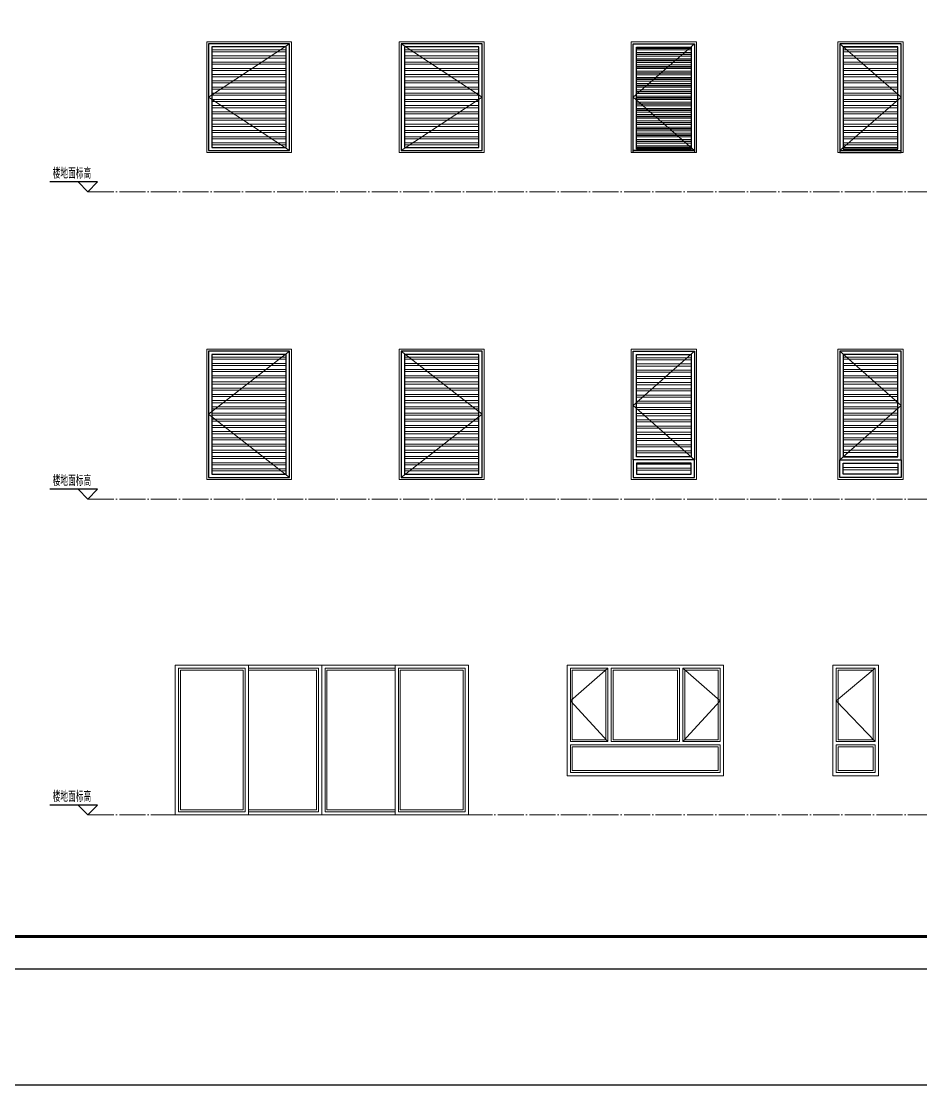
# Model space of a CAD drawing. Extents: x -518115 to 790560, y -210384 to 1628073.
# Drawn here: x 421165 to 434967, y 795099 to 811416 of the extents above; entities that cross this region are included whole.
import ezdxf

# ---------------------------------------------------------------- set-up
doc = ezdxf.new("R2010")
doc.units = 0
doc.header["$LTSCALE"] = 1000
doc.header["$MEASUREMENT"] = 0
doc.linetypes.add('DOTE', pattern=[2.42, 2, -0.2, 0.02, -0.2])
doc.layers.add('DIM_ELEV', color=3, linetype='Continuous')
doc.layers.add('图框', color=140, linetype='Continuous')
for name, color, linetype, lineweight in [('DOTE', 19, 'DOTE', 9), ('WINDOW', 144, 'Continuous', 15), ('立面-普通轮廓', 7, 'Continuous', 18), ('立面-窗', 129, 'Continuous', 30), ('立面-窗开启线', 250, 'Continuous', 13)]:
    doc.layers.add(name, color=color, linetype=linetype, lineweight=lineweight)
doc.layers.add('yichutu', color=7, linetype='Continuous', true_color=0xffffff, plot=False)
doc.styles.add('_TCH_DIM', font='SIMPLEX.shx', dxfattribs={"width": 0.7, "bigfont": 'GBCBIG.shx'})

# ---------------------------------------------------------------- blocks, each defined once
blk = doc.blocks.new('A$C549D2611')
at = {"layer": '图框'}
blk.add_lwpolyline([(0, 0), (42050, 0), (42050, -29700), (0, -29700)], close=True, dxfattribs=at)
blk.add_lwpolyline([(0, 0), (42050, 0), (42050, -29700), (0, -29700)], close=True, dxfattribs=at)
at = {"layer": '图框', "const_width": 50}
blk.add_lwpolyline([(41550, -29200), (41550, -500), (1250, -500), (1250, -29200)], close=True, dxfattribs=at)
blk = doc.blocks.new('yct-841-594-84100-59399.9999999999-100-1000.0')
at = {"color": 7, "true_color": 0xffffff}
blk.add_lwpolyline([(0, -3549), (80358, -3549), (80358, 0), (0, 0)], close=True, dxfattribs=at)
at = {"layer": 'yichutu', "color": 7, "true_color": 0xffffff}
blk.add_lwpolyline([(0, 0), (0, 59400), (84100, 59400), (84100, 0)], close=True, dxfattribs=at)

msp = doc.modelspace()

# ---------------------------------------------------------------- hatches: boundary and pattern name
at = {"layer": '立面-窗开启线', "ltscale": 0.5, "true_color": 0x88471b}
h = msp.add_hatch(dxfattribs=at)
h.set_pattern_fill('ANSI32', color=36, scale=20, angle=135)
h.set_pattern_definition([(180, (424010.41, 808851.42), (-7e-15, -95.25), []), (180, (423978.66, 808883.17), (-7e-15, -95.25), [])])
edge = h.paths.add_edge_path()
edge.add_line((425230.4, 811060.5), (425230.4, 809481.4))
edge.add_line((425230.4, 809481.4), (424090.4, 809481.4))
edge.add_line((424090.4, 809487), (424090.4, 811021.5))
edge.add_line((424090.4, 811021.5), (425230.4, 811021.5))
h = msp.add_hatch(dxfattribs=at)
h.set_pattern_fill('ANSI32', color=36, scale=20, angle=135)
h.set_pattern_definition([(180, (426965.47, 808851.42), (-7e-15, -95.25), []), (180, (426933.72, 808883.17), (-7e-15, -95.25), [])])
edge = h.paths.add_edge_path()
edge.add_line((428185.5, 811060.5), (428185.5, 809481.4))
edge.add_line((428185.5, 809481.4), (427045.5, 809481.4))
edge.add_line((427045.5, 809487), (427045.5, 811021.5))
edge.add_line((427045.5, 811021.5), (428185.5, 811021.5))
h = msp.add_hatch(dxfattribs=at)
h.set_pattern_fill('ANSI32', color=36, scale=20, angle=135)
h.set_pattern_definition([(180, (-178286.19, 799450.38), (-7e-15, -95.25), []), (180, (-178317.94, 799482.13), (-7e-15, -95.25), [])])
edge = h.paths.add_edge_path()
edge.add_line((430604.3, 811021.4), (430604.3, 809481.4))
edge.add_line((430604.3, 809481.4), (431444.3, 809481.4))
edge.add_line((431444.3, 809487), (431444.3, 811021.4))
edge.add_line((431444.3, 811021.4), (430604.3, 811021.4))
h = msp.add_hatch(dxfattribs=at)
h.set_pattern_fill('ANSI32', color=36, scale=20, angle=135)
h.set_pattern_definition([(180, (-179286.19, 799569.38), (-7e-15, -95.25), []), (180, (-179317.94, 799601.13), (-7e-15, -95.25), [])])
edge = h.paths.add_edge_path()
edge.add_line((430604.3, 811021.4), (430604.3, 809451.4))
edge.add_line((430604.3, 809451.4), (431444.3, 809451.4))
edge.add_line((431444.3, 809451.9), (431444.3, 811021.4))
edge.add_line((431444.3, 811021.4), (430604.3, 811021.4))
h = msp.add_hatch(dxfattribs=at)
h.set_pattern_fill('ANSI32', color=36, scale=20, angle=135)
h.set_pattern_definition([(180, (433694.54, 808851.42), (-7e-15, -95.25), []), (180, (433662.79, 808883.17), (-7e-15, -95.25), [])])
edge = h.paths.add_edge_path()
edge.add_line((434614.5, 811021.5), (434614.5, 809481.4))
edge.add_line((434614.5, 809481.4), (433774.5, 809481.4))
edge.add_line((433774.5, 809487), (433774.5, 811021.5))
edge.add_line((433774.5, 811021.5), (434614.5, 811021.5))
h = msp.add_hatch(dxfattribs=at)
h.set_pattern_fill('ANSI32', color=36, scale=20, angle=135)
h.set_pattern_definition([(180, (433694.54, 808851.38), (-7e-15, -95.25), []), (180, (433662.79, 808883.13), (-7e-15, -95.25), [])])
edge = h.paths.add_edge_path()
edge.add_line((434614.5, 811021.4), (434614.5, 809451.4))
edge.add_line((434614.5, 809451.4), (433774.5, 809451.4))
edge.add_line((433774.5, 809451.9), (433774.5, 811021.4))
edge.add_line((433774.5, 811021.4), (434614.5, 811021.4))
h = msp.add_hatch(dxfattribs=at)
h.set_pattern_fill('ANSI32', color=36, scale=20, angle=135)
h.set_pattern_definition([(180, (424010.41, 804135.29), (-7e-15, -95.25), []), (180, (423978.66, 804167.04), (-7e-15, -95.25), [])])
edge = h.paths.add_edge_path()
edge.add_line((425230.4, 806344.3), (425230.4, 804465.3))
edge.add_line((425230.4, 804465.3), (424097.3, 804465.3))
edge.add_line((424090.4, 804465.3), (424090.4, 806305.3))
edge.add_line((424090.4, 806305.3), (425230.4, 806305.3))
h = msp.add_hatch(dxfattribs=at)
h.set_pattern_fill('ANSI32', color=36, scale=20, angle=135)
h.set_pattern_definition([(180, (426965.47, 804135.29), (-7e-15, -95.25), []), (180, (426933.72, 804167.04), (-7e-15, -95.25), [])])
edge = h.paths.add_edge_path()
edge.add_line((428185.5, 806344.3), (428185.5, 804465.3))
edge.add_line((428185.5, 804465.3), (427052.4, 804465.3))
edge.add_line((427045.5, 804465.3), (427045.5, 806305.3))
edge.add_line((427045.5, 806305.3), (428185.5, 806305.3))
h = msp.add_hatch(dxfattribs=at)
h.set_pattern_fill('ANSI32', color=36, scale=20, angle=135)
h.set_pattern_definition([(180, (-178286.19, 797934.32), (-7e-15, -95.25), []), (180, (-178317.94, 797966.07), (-7e-15, -95.25), [])])
edge = h.paths.add_edge_path()
edge.add_line((430604.3, 806286.9), (430604.3, 804735.4))
edge.add_line((430604.3, 804735.4), (431444.3, 804735.4))
edge.add_line((431444.3, 804738.9), (431444.3, 806305.4))
edge.add_line((431444.3, 806305.4), (430604.3, 806305.4))
h = msp.add_hatch(dxfattribs=at)
h.set_pattern_fill('ANSI32', color=36, scale=20, angle=135)
h.set_pattern_definition([(180, (433694.54, 804135.325), (-7e-15, -95.25), []), (180, (433662.79, 804167.075), (-7e-15, -95.25), [])])
edge = h.paths.add_edge_path()
edge.add_line((434614.5, 806286.9), (434614.5, 804735.4))
edge.add_line((434614.5, 804735.4), (433774.5, 804735.4))
edge.add_line((433774.5, 804738.9), (433774.5, 806305.4))
edge.add_line((433774.5, 806305.4), (434614.5, 806305.4))
h = msp.add_hatch(dxfattribs=at)
h.set_pattern_fill('ANSI32', color=36, scale=20, angle=135)
h.set_pattern_definition([(180, (-178286.19, 796239.32), (-7e-15, -95.25), []), (180, (-178317.94, 796271.07), (-7e-15, -95.25), [])])
edge = h.paths.add_edge_path()
edge.add_line((430604.3, 804635.4), (430604.3, 804465.3))
edge.add_line((430604.3, 804465.3), (431444.3, 804465.3))
edge.add_line((431444.3, 804466.4), (431444.3, 804635.4))
edge.add_line((431444.3, 804635.4), (430604.3, 804635.4))
h = msp.add_hatch(dxfattribs=at)
h.set_pattern_fill('ANSI32', color=36, scale=20, angle=135)
h.set_pattern_definition([(180, (433694.54, 802440.325), (-7e-15, -95.25), []), (180, (433662.79, 802472.075), (-7e-15, -95.25), [])])
edge = h.paths.add_edge_path()
edge.add_line((434614.5, 804635.4), (434614.5, 804465.3))
edge.add_line((434614.5, 804465.3), (433774.5, 804465.3))
edge.add_line((433774.5, 804466.4), (433774.5, 804635.4))
edge.add_line((433774.5, 804635.4), (434614.5, 804635.4))

# ---------------------------------------------------------------- linework, layer by layer
at = {"layer": 'DIM_ELEV'}
for p, q in [((422336.1, 808951.4), (421601.5, 808951.4)), ((422336.1, 808951.4), (421601.5, 808951.4)), ((422186.1, 808801.4), (422036.1, 808951.4)), ((422186.1, 808801.4), (422036.1, 808951.4)), ((422186.1, 808801.4), (422336.1, 808951.4)), ((422186.1, 808801.4), (422336.1, 808951.4)), ((422336.1, 804235.3), (421601.5, 804235.3)), ((422336.1, 804235.3), (421601.5, 804235.3)), ((422186.1, 804085.3), (422036.1, 804235.3)), ((422186.1, 804085.3), (422036.1, 804235.3)), ((422186.1, 804085.3), (422336.1, 804235.3)), ((422186.1, 804085.3), (422336.1, 804235.3)), ((422336.1, 799388.4), (421601.5, 799388.4)), ((422336.1, 799388.4), (421601.5, 799388.4)), ((422186.1, 799238.4), (422036.1, 799388.4)), ((422186.1, 799238.4), (422036.1, 799388.4)), ((422186.1, 799238.4), (422336.1, 799388.4)), ((422186.1, 799238.4), (422336.1, 799388.4))]:
    msp.add_line(p, q, dxfattribs=at)
at = {"layer": 'DOTE', "ltscale": 0.2}
for p, q in [((422186.1, 808801.4), (441778.4, 808801.4)), ((422186.1, 808801.4), (441778.4, 808801.4)), ((422186.1, 804085.3), (441778.4, 804085.3)), ((422186.1, 804085.3), (441778.4, 804085.3)), ((422186.1, 799238.4), (441778.4, 799238.4)), ((422186.1, 799238.4), (441778.4, 799238.4))]:
    msp.add_line(p, q, dxfattribs=at)
at = {"layer": 'WINDOW'}
for p, q in [((424651.3, 801538.4), (424651.3, 799238.4)), ((425776.3, 801538.4), (425776.3, 799238.4)), ((426901.3, 801538.4), (426901.3, 799238.4))]:
    msp.add_line(p, q, dxfattribs=at)
for points in [[(423576.3, 801488.4), (424601.3, 801488.4), (424601.3, 799288.4), (423576.3, 799288.4)], [(425726.3, 801488.4), (424651.3, 801488.4), (424651.3, 799288.4), (425726.3, 799288.4)], [(425826.3, 801488.4), (426901.3, 801488.4), (426901.3, 799288.4), (425826.3, 799288.4)], [(427976.3, 801488.4), (426951.3, 801488.4), (426951.3, 799288.4), (427976.3, 799288.4)], [(429590.1, 801488.4), (430165.1, 801488.4), (430165.1, 800363.4), (429590.1, 800363.4)], [(430215.1, 801488.4), (431265.1, 801488.4), (431265.1, 800363.4), (430215.1, 800363.4)], [(431890.1, 801488.4), (431315.1, 801488.4), (431315.1, 800363.4), (431890.1, 800363.4)], [(433668.1, 801488.4), (434268.1, 801488.4), (434268.1, 800363.4), (433668.1, 800363.4)], [(429590.1, 800313.4), (431890.1, 800313.4), (431890.1, 799888.4), (429590.1, 799888.4)], [(433668.1, 800313.4), (434268.1, 800313.4), (434268.1, 799888.4), (433668.1, 799888.4)]]:
    msp.add_lwpolyline(points, close=True, dxfattribs=at)
at = {"layer": 'WINDOW', "color": 250}
for points in [[(423606.3, 801458.4), (424571.3, 801458.4), (424571.3, 799318.4), (423606.3, 799318.4)], [(427946.3, 801458.4), (426981.3, 801458.4), (426981.3, 799318.4), (427946.3, 799318.4)], [(429620.1, 801458.4), (430135.1, 801458.4), (430135.1, 800393.4), (429620.1, 800393.4)], [(430245.1, 801458.4), (431235.1, 801458.4), (431235.1, 800393.4), (430245.1, 800393.4)], [(431860.1, 801458.4), (431345.1, 801458.4), (431345.1, 800393.4), (431860.1, 800393.4)], [(433698.1, 801458.4), (434238.1, 801458.4), (434238.1, 800393.4), (433698.1, 800393.4)], [(429620.1, 800283.4), (431860.1, 800283.4), (431860.1, 799918.4), (429620.1, 799918.4)], [(433698.1, 800283.4), (434238.1, 800283.4), (434238.1, 799918.4), (433698.1, 799918.4)]]:
    msp.add_lwpolyline(points, close=True, dxfattribs=at)
for points in [[(424651.3, 799318.4), (425696.3, 799318.4), (425696.3, 801458.4), (424651.3, 801458.4)], [(426901.3, 799318.4), (425856.3, 799318.4), (425856.3, 801458.4), (426901.3, 801458.4)]]:
    msp.add_lwpolyline(points, dxfattribs=at)
at = {"layer": '立面-普通轮廓'}
for points in [[(424010.4, 809401.4), (425310.4, 809401.4), (425310.4, 811101.5), (424010.4, 811101.5)], [(426965.5, 809401.4), (428265.5, 809401.4), (428265.5, 811101.5), (426965.5, 811101.5)], [(431524.3, 809401.4), (430524.3, 809401.4), (430524.3, 811101.4), (431524.3, 811101.4)], [(433694.5, 809401.4), (434694.5, 809401.4), (434694.5, 811101.5), (433694.5, 811101.5)], [(424010.4, 804385.3), (425310.4, 804385.3), (425310.4, 806385.3), (424010.4, 806385.3)], [(426965.5, 804385.3), (428265.5, 804385.3), (428265.5, 806385.3), (426965.5, 806385.3)], [(431524.3, 804385.3), (430524.3, 804385.3), (430524.3, 806385.4), (431524.3, 806385.4)], [(433694.5, 804385.3), (434694.5, 804385.3), (434694.5, 806385.4), (433694.5, 806385.4)], [(423526.3, 801538.4), (428026.3, 801538.4), (428026.3, 799238.4), (423526.3, 799238.4)], [(429540.1, 801538.4), (431940.1, 801538.4), (431940.1, 799838.4), (429540.1, 799838.4)], [(433618.1, 801538.4), (434318.1, 801538.4), (434318.1, 799838.4), (433618.1, 799838.4)]]:
    msp.add_lwpolyline(points, close=True, dxfattribs=at)
at = {"layer": '立面-窗'}
for points in [[(424040.4, 809431.4), (425280.4, 809431.4), (425280.4, 811071.5), (424040.4, 811071.5)], [(424090.4, 809481.4), (425230.4, 809481.4), (425230.4, 811021.5), (424090.4, 811021.5)], [(426995.5, 809431.4), (428235.5, 809431.4), (428235.5, 811071.5), (426995.5, 811071.5)], [(427045.5, 809481.4), (428185.5, 809481.4), (428185.5, 811021.5), (427045.5, 811021.5)], [(431494.3, 809431.4), (430554.3, 809431.4), (430554.3, 811071.4), (431494.3, 811071.4)], [(431494.3, 809401.4), (430554.3, 809401.4), (430554.3, 811071.4), (431494.3, 811071.4)], [(431444.3, 809481.4), (430604.3, 809481.4), (430604.3, 811021.4), (431444.3, 811021.4)], [(431444.3, 809451.4), (430604.3, 809451.4), (430604.3, 811021.4), (431444.3, 811021.4)], [(433724.5, 809431.4), (434664.5, 809431.4), (434664.5, 811071.5), (433724.5, 811071.5)], [(433724.5, 809401.4), (434664.5, 809401.4), (434664.5, 811071.4), (433724.5, 811071.4)], [(433774.5, 809481.4), (434614.5, 809481.4), (434614.5, 811021.5), (433774.5, 811021.5)], [(433774.5, 809451.4), (434614.5, 809451.4), (434614.5, 811021.4), (433774.5, 811021.4)], [(424040.4, 804415.3), (425280.4, 804415.3), (425280.4, 806355.3), (424040.4, 806355.3)], [(424090.4, 804465.3), (425230.4, 804465.3), (425230.4, 806305.3), (424090.4, 806305.3)], [(426995.5, 804415.3), (428235.5, 804415.3), (428235.5, 806355.3), (426995.5, 806355.3)], [(427045.5, 804465.3), (428185.5, 804465.3), (428185.5, 806305.3), (427045.5, 806305.3)], [(431494.3, 804685.4), (430554.3, 804685.4), (430554.3, 806355.4), (431494.3, 806355.4)], [(431444.3, 804735.4), (430604.3, 804735.4), (430604.3, 806305.4), (431444.3, 806305.4)], [(433724.5, 804685.4), (434664.5, 804685.4), (434664.5, 806355.4), (433724.5, 806355.4)], [(433774.5, 804735.4), (434614.5, 804735.4), (434614.5, 806305.4), (433774.5, 806305.4)], [(431494.3, 804685.4), (430554.3, 804685.4), (430554.3, 804415.3), (431494.3, 804415.3)], [(431444.3, 804635.4), (430604.3, 804635.4), (430604.3, 804465.3), (431444.3, 804465.3)], [(433724.5, 804685.4), (434664.5, 804685.4), (434664.5, 804415.3), (433724.5, 804415.3)], [(433774.5, 804635.4), (434614.5, 804635.4), (434614.5, 804465.3), (433774.5, 804465.3)]]:
    msp.add_lwpolyline(points, close=True, dxfattribs=at)
at = {"layer": '立面-窗开启线', "color": 4, "ltscale": 0.5}
for points in [[(425280.4, 811071.5), (424040.4, 810251.4), (425280.4, 809431.4)], [(426995.5, 811071.5), (428235.5, 810251.4), (426995.5, 809431.4)], [(431494.3, 811071.4), (430554.3, 810251.4), (431494.3, 809431.4)], [(433724.5, 811071.5), (434664.5, 810251.4), (433724.5, 809431.4)], [(425280.4, 806355.3), (424040.4, 805385.3), (425280.4, 804415.3)], [(426995.5, 806355.3), (428235.5, 805385.3), (426995.5, 804415.3)], [(431494.3, 806355.4), (430554.3, 805520.4), (431494.3, 804685.4)], [(433724.5, 806355.4), (434664.5, 805520.4), (433724.5, 804685.4)], [(430165.1, 801488.4), (429590.1, 800988.4), (430165.1, 800363.4)], [(431315.1, 801488.4), (431890.1, 800988.4), (431315.1, 800363.4)], [(434268.1, 801488.4), (433668.1, 800988.4), (434268.1, 800363.4)]]:
    msp.add_lwpolyline(points, dxfattribs=at)

# ---------------------------------------------------------------- block references
msp.add_blockref('A$C549D2611', (406314.1, 826573.7))
at = {"layer": 'yichutu', "xscale": 0.5, "yscale": 0.5, "zscale": 0.5}
msp.add_blockref('yct-841-594-84100-59399.9999999999-100-1000.0', (406314.1, 796873.7), dxfattribs=at)

# ---------------------------------------------------------------- texts
at = {"layer": 'DIM_ELEV', "color": 7, "style": '_TCH_DIM', "width": 0.7}
for p in [(421647.5, 809001.4), (421647.5, 809001.4), (421647.5, 804285.3), (421647.5, 804285.3), (421647.5, 799438.4), (421647.5, 799438.4)]:
    msp.add_text('楼地面标高', height=168.79, dxfattribs=at).set_placement(p)

doc.saveas('drawing.dxf')
